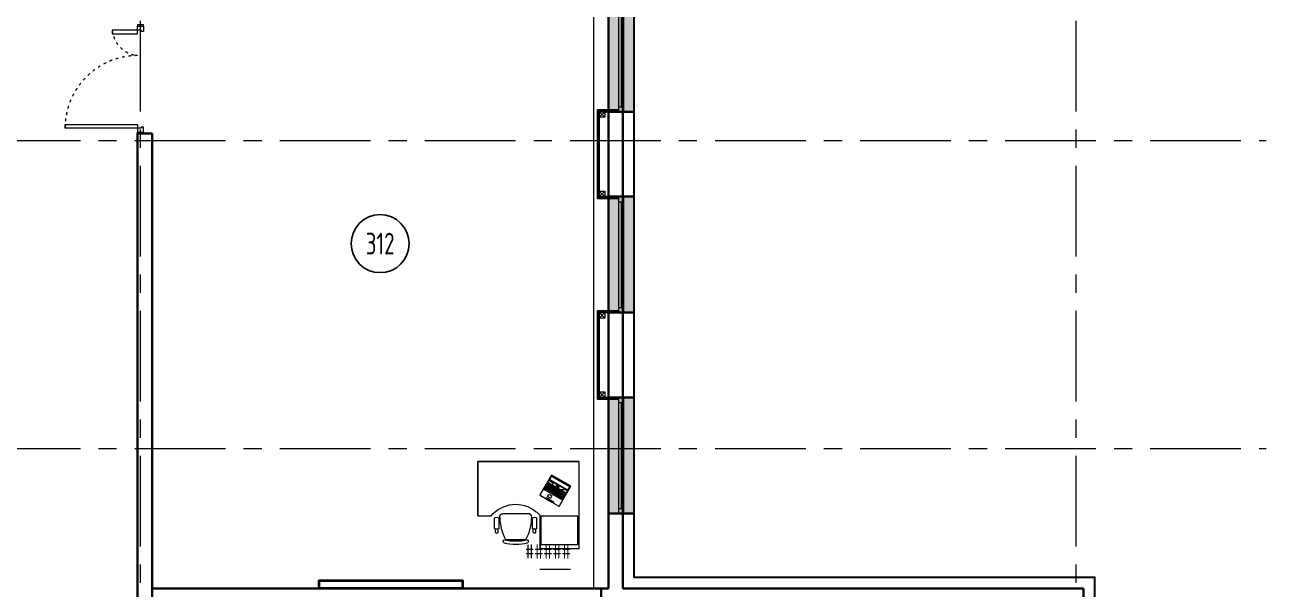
# Model space of a CAD drawing. Header units: millimetres. Extents: x -13407 to 95998, y -2611 to 109495.
# Drawn here: x 53920 to 71033, y 9600 to 17385 of the extents above; entities that cross this region are included whole.
import ezdxf
from ezdxf import colors
from ezdxf.entities.mleader import LeaderData, LeaderLine
from ezdxf.enums import TextEntityAlignment as Align
from ezdxf.math import Vec2, Vec3

# ---------------------------------------------------------------- set-up
doc = ezdxf.new("R2010")
doc.units = ezdxf.units.MM
doc.linetypes.add('ACAD_ISO03W100', pattern=[30, 12, -18])
doc.linetypes.add('CENTER', pattern=[2, 1.25, -0.25, 0.25, -0.25])
for name, color, linetype, lineweight in [('_0', 250, 'Continuous', 9), ('_ТХ_мебель передв', 250, 'Continuous', 13), ('_ТХ_обор_комп принт', 30, 'Continuous', 13), ('АР_Двери', 5, 'Continuous', 18), ('АР_Маркер экспликации', 239, 'Continuous', 13), ('АР_Навесной фасад', 5, 'Continuous', 5), ('АР_Номер помещения', 1, 'Continuous', 25), ('АР_Окна БЛОК', 250, 'Continuous', 13), ('АР_Оси', 193, 'Continuous', 9), ('АР_Отметки', 250, 'Continuous', 15), ('АР_Перегородки газоблок', 165, 'Continuous', 30), ('АР_Подоконники', 163, 'Continuous', 9), ('АР_Помещения_площадь', 19, 'Continuous', 9), ('АР_Сущ Несущая стена', 202, 'Continuous', 30)]:
    doc.layers.add(name, color=color, linetype=linetype, lineweight=lineweight)
doc.styles.add('ISOCPEUR', font='isocpeur.ttf', dxfattribs={"width": 0.7})
doc.styles.get("Standard").update_dxf_attribs({"font": 'arial.ttf'})

# ---------------------------------------------------------------- blocks, each defined once
blk = doc.blocks.new('Полуторная_на лестницу')
for points in [[(75, 80), (75, 1080), (125, 1080), (125, 80)], [(1375, 430), (1375, 80), (1425, 80), (1425, 430)]]:
    blk.add_lwpolyline(points, close=True)
for points in [[(0, 0), (0, 80), (20, 80), (20, 0), (0, 0)], [(20, 80), (20, 0), (90, 0), (90, 30), (75, 30), (75, 80), (20, 80)], [(1480, 80), (1480, 0), (1410, 0), (1410, 30), (1425, 30), (1425, 80), (1480, 80)], [(1500, 0), (1500, 80), (1480, 80), (1480, 0), (1500, 0)]]:
    blk.add_lwpolyline(points)
at = {"linetype": 'ACAD_ISO03W100', "ltscale": 3}
for centre, radius, start, end in [((75, 80), 1000, 0, 90), ((1465, 40), 392, 95.9075, 174.0925)]:
    blk.add_arc(centre, radius, start, end, dxfattribs=at)
blk = doc.blocks.new('*U92')
at = {"true_color": 0xffffff}
h = blk.add_hatch(color=7, dxfattribs=at)
h.dxf.hatch_style = 1
h.paths.add_polyline_path([(-1600, -140), (0, -140), (0, 220), (-1600, 220)])
at = {"lineweight": 30}
for p, q in [((-1600, -140), (-1600, 220)), ((0, -140), (0, 220))]:
    blk.add_line(p, q, dxfattribs=at)
for p, q in [((0, 220), (-1600, 220)), ((-1600, 70), (0, 70)), ((-1600, 0), (0, 0)), ((-1530, 0), (-1530, 70)), ((-1530, 35), (-70, 35)), ((-70, 0), (-70, 70)), ((-1600, -140), (0, -140)), ((-1600, -140), (-1600, -140)), ((-1600, -140), (-1600, -140)), ((0, -140), (0, -140)), ((0, -140), (0, -140))]:
    blk.add_line(p, q)
blk = doc.blocks.new('*U77')
at = {"layer": 'АР_Номер помещения', "color": 7}
blk.add_circle((-14819, 2447), 400, dxfattribs=at)
at = {"layer": 'АР_Помещения_площадь', "color": 7}
blk.add_line((-12196, -2046), (-12618, -2046), dxfattribs=at)
at = {"color": 7, "style": 'ISOCPEUR', "width": 0.7, "flags": 1}
blk.add_attdef('КАТЕГОРИЯ', (-499, -2092), '', height=250, dxfattribs=at)
at = {"layer": 'АР_Номер помещения', "color": 7, "style": 'ISOCPEUR', "width": 0.7}
blk.add_attdef('НОМЕР_ПОМЕЩЕНИЯ', text='', height=300, dxfattribs=at).set_placement((-14819, 2447), align=Align.MIDDLE_CENTER)
at = {"layer": 'АР_Помещения_площадь', "color": 7, "lineweight": 30, "width": 0.7, "flags": 104}
blk.add_attdef('ИМЯ_ПОМЕЩЕНИЯ', text='', height=100, dxfattribs=at).set_placement((158, 1217), align=Align.MIDDLE_CENTER)
at = {"layer": 'АР_Помещения_площадь', "color": 7, "style": 'ISOCPEUR', "width": 0.7}
blk.add_attdef('ПЛОЩАДЬ_ПОМЕЩЕНИЯ', text='', height=200, dxfattribs=at).set_placement((-12191, -1800), align=Align.MIDDLE_RIGHT)
blk = doc.blocks.new('_DotSmall')
at = {"color": 0, "linetype": 'ByBlock', "const_width": 0.5}
blk.add_lwpolyline([(-0.0625, 0, 1), (0.0625, 0, 1)], format="xyb", close=True, dxfattribs=at)
blk = doc.blocks.new('A$Ce02d65bd')
at = {"ltscale": 100}
for points in [[(0, 0), (0, 75), (75, 75), (75, 0), (0, 0)], [(0, 0), (75, 75)], [(0, 75), (75, 0)]]:
    blk.add_lwpolyline(points, dxfattribs=at)
blk = doc.blocks.new('laptop')
at = {"color": 0}
for p, q in [((-150, 325), (-155, 323)), ((-150, 325), (-155, 323)), ((-155, 323), (-155, 10)), ((-155, 323), (-155, 10)), ((-150, 313), (-155, 311)), ((155, 248), (-155, 248)), ((0, 326), (-150, 325)), ((0, 326), (-150, 325)), ((0, 314), (-150, 313)), ((-147, 210), (-147, 234)), ((-147, 210), (-147, 100)), ((147, 210), (-147, 210)), ((-147, 210), (-72, 210)), ((-130, 194), (-147, 194)), ((147, 192), (-147, 192)), ((147, 173), (-147, 173)), ((-143, 309), (-140, 310)), ((-143, 254), (-143, 309)), ((-140, 253), (-143, 254)), ((-140, 310), (140, 310)), ((140, 253), (-140, 253)), ((-138, 192), (-138, 173)), ((-137, 244), (-96, 244)), ((-130, 210), (-130, 194)), ((-129, 173), (-129, 155)), ((-128, 210), (-128, 194)), ((76, 194), (-128, 194)), ((-119, 192), (-119, 173)), ((-111, 210), (-111, 194)), ((-110, 173), (-110, 155)), ((-99, 192), (-99, 173)), ((-94, 210), (-94, 194)), ((-68, 219), (-92, 243)), ((-90, 173), (-90, 155)), ((-80, 192), (-80, 173)), ((-77, 210), (-77, 194)), ((-71, 173), (-71, 155)), ((-60, 210), (-60, 194)), ((-60, 192), (-60, 173)), ((-51, 173), (-51, 155)), ((-43, 210), (-43, 194)), ((-41, 192), (-41, 173)), ((-32, 173), (-32, 155)), ((-26, 210), (-26, 194)), ((-19, 242), (-21, 242)), ((-21, 242), (-21, 237)), ((-21, 237), (-19, 237)), ((-21, 226), (-21, 220)), ((21, 226), (-21, 226)), ((-21, 220), (21, 220)), ((-21, 192), (-21, 173)), ((-19, 237), (-19, 242)), ((-12, 173), (-12, 155)), ((-9, 210), (-9, 194)), ((-6, 242), (-8, 242)), ((-8, 242), (-8, 237)), ((-8, 237), (-6, 237)), ((-6, 237), (-6, 242)), ((-2, 192), (-2, 173)), ((150, 325), (0, 326)), ((150, 325), (0, 326)), ((150, 313), (0, 314)), ((8, 242), (6, 242)), ((6, 242), (6, 237)), ((6, 237), (8, 237)), ((7, 173), (7, 155)), ((8, 237), (8, 242)), ((8, 210), (8, 194)), ((18, 192), (18, 173)), ((21, 242), (19, 242)), ((19, 242), (19, 237)), ((19, 237), (21, 237)), ((21, 237), (21, 242)), ((21, 220), (21, 226)), ((25, 210), (25, 194)), ((27, 173), (27, 155)), ((37, 192), (37, 173)), ((42, 210), (42, 194)), ((46, 173), (46, 155)), ((57, 192), (57, 173)), ((59, 210), (59, 194)), ((66, 173), (66, 155)), ((68, 219), (92, 243)), ((69, 210), (69, 211)), ((69, 210), (69, 211)), ((147, 210), (69, 210)), ((76, 210), (76, 194)), ((76, 192), (76, 173)), ((79, 210), (79, 194)), ((147, 194), (79, 194)), ((85, 173), (85, 155)), ((96, 244), (137, 244)), ((96, 210), (96, 194)), ((96, 192), (96, 173)), ((105, 173), (105, 155)), ((113, 210), (113, 194)), ((129, 192), (129, 100)), ((130, 210), (130, 194)), ((140, 310), (143, 309)), ((143, 254), (140, 253)), ((143, 309), (143, 254)), ((147, 234), (147, 210)), ((147, 210), (147, 100)), ((155, 323), (150, 325)), ((155, 323), (150, 325)), ((155, 311), (150, 313)), ((155, 10), (155, 323)), ((155, 10), (155, 323)), ((-155, 10), (-155, 8)), ((-155, 8), (-152, 5)), ((-152, 5), (-150, 5)), ((-150, 5), (0, 0)), ((147, 155), (-147, 155)), ((147, 137), (-147, 137)), ((147, 118), (-147, 118)), ((147, 100), (-147, 100)), ((-123, 155), (-123, 137)), ((-123, 118), (-123, 100)), ((-114, 137), (-114, 118)), ((-103, 155), (-103, 137)), ((-98, 118), (-98, 100)), ((-94, 137), (-94, 118)), ((-84, 155), (-84, 137)), ((-75, 137), (-75, 118)), ((-74, 118), (-74, 100)), ((-64, 155), (-64, 137)), ((-59, 14), (-59, 1)), ((59, 14), (-59, 14)), ((-59, 1), (-59, 14)), ((-59, 14), (59, 14)), ((-55, 137), (-55, 118)), ((-55, 118), (-55, 100)), ((-45, 155), (-45, 137)), ((-36, 137), (-36, 118)), ((-25, 155), (-25, 137)), ((-16, 137), (-16, 118)), ((-6, 155), (-6, 137)), ((0, 0), (150, 5)), ((3, 137), (3, 118)), ((9, 118), (9, 100)), ((14, 155), (14, 137)), ((23, 137), (23, 118)), ((29, 118), (29, 100)), ((33, 155), (33, 137)), ((42, 137), (42, 118)), ((48, 118), (48, 100)), ((53, 155), (53, 137)), ((59, 1), (59, 14)), ((59, 14), (59, 1)), ((62, 137), (62, 118)), ((68, 118), (68, 100)), ((72, 155), (72, 137)), ((81, 137), (81, 118)), ((87, 118), (87, 100)), ((90, 118), (90, 100)), ((92, 155), (92, 137)), ((109, 137), (109, 100)), ((150, 5), (153, 6)), ((153, 6), (155, 8)), ((155, 8), (155, 10))]:
    blk.add_line(p, q, dxfattribs=at)
blk.add_lwpolyline([(-52, 79), (-4, 79), (-4, 39), (-52, 39)], close=True, dxfattribs=at)
for centre, radius, start, end in [((-137, 234), 10, 90, 180), ((-96, 239), 5, 45, 90), ((-72, 215), 5, 270, 45), ((72, 215), 5, 135, 236.1175), ((96, 239), 5, 90, 135), ((137, 234), 10, 0, 90), ((-150, 10), 5, 180, 266.4167), ((0, 2405), 2405, 266.4167, 273.5833), ((150, 10), 5, 273.5833, 0)]:
    blk.add_arc(centre, radius, start, end, dxfattribs=at)
blk = doc.blocks.new('мваи')
for points in [[(95699, 222916), (95154, 222916), (95154, 221715), (96551, 221715), (96551, 222466), (96371, 222466)], [(95699, 222456), (95699, 222916)], [(95741, 222641), (95741, 222493)], [(95752, 222694), (95752, 222646)], [(95789, 222694), (95789, 222646)], [(95800, 222641), (95800, 222493)], [(96260, 222641), (96260, 222493)], [(96271, 222694), (96271, 222646)], [(96308, 222694), (96308, 222646)], [(96324, 222641), (96324, 222493)], [(96551, 222466), (96551, 221715), (95154, 221715)]]:
    blk.add_lwpolyline(points)
blk.add_lwpolyline([(95180, 222864), (95678, 222864), (95678, 222466), (95180, 222466)], close=True)
blk.add_lwpolyline([(96250, 222482, 0.127479), (96170, 222789, 0.028308), (95890, 222789, 0.127479), (95810, 222482, 0.416667), (95858, 222435), (96207, 222435)], format="xyb")
for centre, radius, start, end in [((96030, 222190), 667, 75.9812, 104.0188), ((96030, 221982), 829, 78.7648, 101.2352)]:
    blk.add_arc(centre, radius, start, end)
for points in [[(95868, 222795), (95858, 222800), (95852, 222821), (95863, 222832)], [(95863, 222832), (95863, 222837), (95868, 222837), (95868, 222837)], [(96191, 222837), (96202, 222832), (96207, 222816), (96197, 222800)], [(95741, 222641), (95757, 222652), (95778, 222652), (95800, 222641)], [(95752, 222694), (95757, 222705), (95768, 222710), (95778, 222705)], [(95778, 222705), (95784, 222699), (95784, 222699), (95789, 222694)], [(96197, 222800), (96197, 222800), (96197, 222795), (96191, 222795)], [(96260, 222641), (96281, 222652), (96302, 222652), (96324, 222641)], [(96271, 222694), (96276, 222705), (96292, 222710), (96302, 222705)], [(96302, 222705), (96302, 222699), (96308, 222699), (96308, 222694)], [(95800, 222493), (95778, 222482), (95757, 222482), (95741, 222493)], [(96250, 222482), (96255, 222456), (96234, 222435), (96207, 222435)], [(96324, 222493), (96302, 222482), (96281, 222482), (96260, 222493)], [(95757, 222403), (95736, 222419), (95715, 222435), (95699, 222456)], [(96371, 222466), (96218, 222281), (95942, 222249), (95757, 222403)]]:
    blk.add_open_spline(points, degree=3)
at = {"rotation": 150}
blk.add_blockref('laptop', (95567, 222259), dxfattribs=at)

msp = doc.modelspace()

# ---------------------------------------------------------------- linework, layer by layer
for points in [[(62104.5, 16210), (61815.4, 16210), (61815.4, 14990), (62104.5, 14990)], [(62104.5, 16197.5), (61827.9, 16197.5), (61827.9, 15002.5), (62104.5, 15002.5)], [(62084.9, 16185), (61840.4, 16185), (61840.4, 15015), (62047.3, 15015)], [(62104.5, 13440), (61815.4, 13440), (61815.4, 12220), (62104.5, 12220)], [(62104.5, 13427.5), (61827.9, 13427.5), (61827.9, 12232.5), (62104.5, 12232.5)], [(62084.9, 13415), (61840.4, 13415), (61840.4, 12245), (62047.3, 12245)]]:
    msp.add_lwpolyline(points)
at = {"layer": '_ТХ_обор_комп принт', "lineweight": 35}
msp.add_lwpolyline([(57977.6, 9610), (57977.6, 9721.2), (59952.4, 9721.2), (59952.4, 9610)], close=True, dxfattribs=at)
at = {"layer": 'АР_Навесной фасад', "ltscale": 100}
for p, q in [((62315, 9760), (62315, 27630)), ((62325, 9770), (62325, 27640)), ((62315, 9760), (68665.4, 9760)), ((62325, 9770), (68675.4, 9770))]:
    msp.add_line(p, q, dxfattribs=at)
at = {"layer": 'АР_Навесной фасад', "color": 18, "ltscale": 100, "true_color": 0x000000}
for points in [[(68665, -250), (68665.4, 9760)], [(68675, -260), (68675.4, 9770)]]:
    msp.add_lwpolyline(points, dxfattribs=at)
at = {"layer": 'АР_Оси', "linetype": 'CENTER', "ltscale": 1000}
for p, q in [((55515, -1811.3), (55515, 32496.2)), ((62165, -1811.3), (62165, 32496.2)), ((68415, -1811.3), (68415, 32496.2)), ((-12563.8, 15790), (71033.4, 15790)), ((-12563.8, 11540), (71033.4, 11540))]:
    msp.add_line(p, q, dxfattribs=at)
at = {"layer": 'АР_Перегородки газоблок', "ltscale": 100}
msp.add_lwpolyline([(61865, 9610), (55675, 9610)], dxfattribs=at)
at = {"layer": 'АР_Подоконники', "ltscale": 100}
msp.add_line((61765, 9610), (61765, 17885), dxfattribs=at)
at = {"layer": 'АР_Сущ Несущая стена', "ltscale": 100}
for p, q in [((62165, 9610), (62165, 27480)), ((61965, 9610), (61965, 27280)), ((55475, 15885), (55475, 8299.7)), ((55675, 15885), (55475, 15885)), ((55675, 15885), (55675, 8299.7)), ((61865, 9610), (61965, 9610)), ((61865.3, 8501.7), (61865, 9610)), ((62165, 9610), (68515, 9610)), ((68515, -100), (68515, 9610))]:
    msp.add_line(p, q, dxfattribs=at)

# ---------------------------------------------------------------- block references
at = {"layer": '_0', "color": 1, "lineweight": -3, "ltscale": 500, "rotation": 270}
for p in [(61840.4, 16185), (61840.4, 15090), (61840.4, 13415), (61840.4, 12320)]:
    msp.add_blockref('A$Ce02d65bd', p, dxfattribs=at)
at = {"layer": '_ТХ_мебель передв', "rotation": 180}
msp.add_blockref('мваи', (156718.7, 233076.2), dxfattribs=at)
at = {"layer": 'АР_Двери', "rotation": 90.00000000000001}
msp.add_blockref('Полуторная_на лестницу', (55555, 15885), dxfattribs=at)
at = {"layer": 'АР_Маркер экспликации', "color": 7}
ref = msp.add_blockref('*U77', (73637.4, 11919.7), dxfattribs=at)
ref.add_attrib('НОМЕР_ПОМЕЩЕНИЯ', '312', dxfattribs={"layer": 'АР_Номер помещения', "color": 7, "height": 300, "style": 'ISOCPEUR', "width": 0.7}).set_placement((58818.5, 14366.9), align=Align.MIDDLE_CENTER)
ref.add_attrib('ПЛОЩАДЬ_ПОМЕЩЕНИЯ', '#####', dxfattribs={"layer": 'АР_Помещения_площадь', "color": 7, "height": 200, "style": 'ISOCPEUR', "width": 0.7}).set_placement((61446.1, 10119.8), align=Align.MIDDLE_RIGHT)
at = {"layer": 'АР_Окна БЛОК', "rotation": 270}
for p in [(62105, 16185), (62105, 13415), (62105, 10645)]:
    msp.add_blockref('*U92', p, dxfattribs=at)

# ---------------------------------------------------------------- leaders
at = {"layer": 'АР_Отметки'}
ml = msp.add_multileader_mtext('Standard', dxfattribs=at)
ml.set_content('+6,300', color=256, style='ISOCPEUR')
ml.set_leader_properties(color=256, linetype='Continuous', lineweight=-1)
ml.set_arrow_properties(name='DOTSMALL')
ml.build(insert=Vec2(0, 0))
ml.multileader.update_dxf_attribs({"has_text_frame": 1, "text_left_attachment_type": 4, "text_right_attachment_type": 4, "dogleg_length": 100, "arrow_head_size": 180})
ctx = ml.context
ctx.base_point, ctx.char_height, ctx.arrow_head_size, ctx.landing_gap_size, ctx.plane_origin = Vec3(55928.2, 71412.1), 250, 180, 50, Vec3(64272, 69171.2)
ctx.left_attachment, ctx.right_attachment = 4, 4
notes = []
notes.append((ctx, [(0, (0, 0, 0), (0, 0), (1, 0), 1, [])]))
ctx.mtext.insert, ctx.mtext.width, ctx.mtext.line_spacing_style, ctx.mtext.flow_direction = Vec3(55978.2, 71745.5), 852.697, 2, 5
ml = msp.add_multileader_mtext('Standard', dxfattribs=at)
ml.set_content('Л.5', color=256, style='ISOCPEUR')
ml.set_leader_properties(color=256, linetype='Continuous', lineweight=-1)
ml.set_arrow_properties(name='DOTSMALL')
ml.build(insert=Vec2(0, 0))
ml.multileader.update_dxf_attribs({"has_text_frame": 1, "text_left_attachment_type": 4, "text_right_attachment_type": 4, "dogleg_length": 100, "arrow_head_size": 180})
ctx = ml.context
ctx.base_point, ctx.char_height, ctx.arrow_head_size, ctx.landing_gap_size, ctx.plane_origin = Vec3(54025.8, 70799.7), 250, 180, 50, Vec3(79808.7, 57079.1)
ctx.left_attachment, ctx.right_attachment = 4, 4
notes.append((ctx, [(0, (0, 0, 0), (0, 0), (1, 0), 1, [])]))
ctx.mtext.insert, ctx.mtext.width, ctx.mtext.line_spacing_style, ctx.mtext.flow_direction = Vec3(54075.8, 71133), 852.697, 2, 5
ml = msp.add_multileader_mtext('Standard', dxfattribs=at)
ml.set_content('+8,400', color=256, style='ISOCPEUR')
ml.set_leader_properties(color=256, linetype='Continuous', lineweight=-1)
ml.set_arrow_properties(name='DOTSMALL')
ml.build(insert=Vec2(0, 0))
ml.multileader.update_dxf_attribs({"has_text_frame": 1, "text_left_attachment_type": 4, "text_right_attachment_type": 4, "dogleg_length": 100, "arrow_head_size": 180})
ctx = ml.context
ctx.base_point, ctx.char_height, ctx.arrow_head_size, ctx.landing_gap_size, ctx.plane_origin = Vec3(54891.2, 65329.2), 250, 180, 50, Vec3(59135.3, 70680.7)
ctx.left_attachment, ctx.right_attachment = 4, 4
notes.append((ctx, [(0, (0, 0, 0), (0, 0), (1, 0), 1, [])]))
ctx.mtext.insert, ctx.mtext.width, ctx.mtext.line_spacing_style, ctx.mtext.flow_direction = Vec3(54941.2, 65662.5), 852.697, 2, 5
ml = msp.add_multileader_mtext('Standard', dxfattribs=at)
ml.set_content('+5,900', color=256, style='ISOCPEUR')
ml.set_leader_properties(color=256, linetype='Continuous', lineweight=-1)
ml.set_arrow_properties(name='DOTSMALL')
ml.build(insert=Vec2(0, 0))
ml.multileader.update_dxf_attribs({"has_text_frame": 1, "text_left_attachment_type": 4, "text_right_attachment_type": 4, "dogleg_length": 100, "arrow_head_size": 180})
ctx = ml.context
ctx.base_point, ctx.char_height, ctx.arrow_head_size, ctx.landing_gap_size, ctx.plane_origin = Vec3(54567.6, 26674.1), 250, 180, 50, Vec3(53756.6, 25885.5)
ctx.left_attachment, ctx.right_attachment = 4, 4
notes.append((ctx, [(0, (0, 0, 0), (0, 0), (1, 0), 1, [])]))
ctx.mtext.insert, ctx.mtext.width, ctx.mtext.line_spacing_style, ctx.mtext.flow_direction = Vec3(54617.6, 27007.4), 852.697, 2, 5
for ctx, leaders in notes:
    for number, flags, end, landing, length, lines in leaders:
        leader = LeaderData()
        leader.index, (leader.has_last_leader_line, leader.has_dogleg_vector, leader.attachment_direction) = number, flags
        leader.last_leader_point, leader.dogleg_vector, leader.dogleg_length = Vec3(end), Vec3(landing), length
        for number, points, colour, breaks in lines:
            line = LeaderLine()
            line.index, line.vertices, line.color, line.breaks = number, Vec3.list(points), colors.encode_raw_color(colour), breaks
            leader.lines.append(line)
        ctx.leaders.append(leader)

doc.saveas('drawing.dxf')
